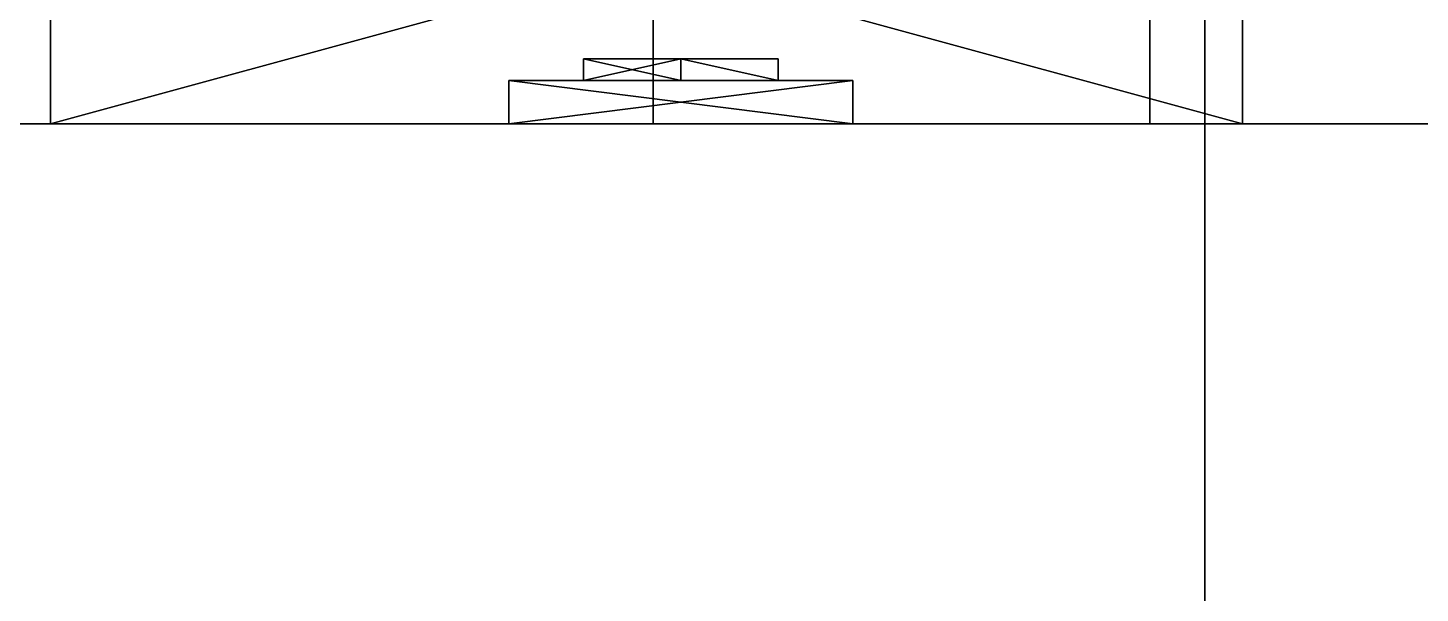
# Model space of a CAD drawing. Extents: x -469 to 3226, y 1395 to 4288.
# Drawn here: x 215.5 to 266, y 2224 to 2244.5 of the extents above; entities that cross this region are included whole.
import ezdxf

# ---------------------------------------------------------------- set-up
doc = ezdxf.new("R2010")
doc.units = 0
for name, color, linetype in [('LAYER0', 7, 'CONTINUOUS'), ('LAYER1', 7, 'CONTINUOUS'), ('LAYER101', 7, 'CONTINUOUS'), ('LAYER139', 253, 'CONTINUOUS'), ('LAYER142', 253, 'CONTINUOUS'), ('LAYER145', 253, 'CONTINUOUS'), ('LAYER148', 253, 'CONTINUOUS'), ('LAYER151', 253, 'CONTINUOUS'), ('LAYER338', 9, 'CONTINUOUS'), ('LAYER83', 9, 'CONTINUOUS'), ('LAYER85', 7, 'CONTINUOUS'), ('LAYER86', 9, 'CONTINUOUS'), ('LAYER92', 7, 'CONTINUOUS'), ('LAYER93', 7, 'CONTINUOUS'), ('LAYER94', 7, 'CONTINUOUS'), ('LAYER95', 7, 'CONTINUOUS'), ('LAYER96', 7, 'CONTINUOUS')]:
    doc.layers.add(name, color=color, linetype=linetype)

msp = doc.modelspace()

# ---------------------------------------------------------------- linework, layer by layer
at = {"layer": 'LAYER0', "invisible_edges": 1}
for points in [[(3116.174, 4288.024, -5), (-468.8259, 1395.024, -5), (-468.8259, 4288.024, -5), (3116.174, 4288.024, -5)], [(-468.8259, 1395.024, -5), (3116.174, 4288.024, -5), (3116.174, 1395.024, -5), (-468.8259, 1395.024, -5)], [(3116.174, 1395.024), (-468.8259, 4288.024), (-468.8259, 1395.024), (3116.174, 1395.024)], [(-468.8259, 4288.024), (3116.174, 1395.024), (3116.174, 4288.024), (-468.8259, 4288.024)]]:
    msp.add_3dface(points, dxfattribs=at)
at = {"layer": 'LAYER101', "invisible_edges": 1}
for points in [[(-303.8259, 2241.024, 2379), (276.1741, 3045.694, 2379), (-303.8259, 3045.694, 2379), (-303.8259, 2241.024, 2379)], [(276.1741, 3045.694, 2379), (-303.8259, 2241.024, 2379), (276.1741, 2241.024, 2379), (276.1741, 3045.694, 2379)], [(276.1741, 2241.024, 2361), (-303.8259, 3045.694, 2361), (276.1741, 3045.694, 2361), (276.1741, 2241.024, 2361)], [(-303.8259, 3045.694, 2361), (276.1741, 2241.024, 2361), (-303.8259, 2241.024, 2361), (-303.8259, 3045.694, 2361)], [(-303.8259, 2241.024, 2379), (276.1741, 2241.024, 2361), (276.1741, 2241.024, 2379), (-303.8259, 2241.024, 2379)], [(276.1741, 2241.024, 2361), (-303.8259, 2241.024, 2379), (-303.8259, 2241.024, 2361), (276.1741, 2241.024, 2361)]]:
    msp.add_3dface(points, dxfattribs=at)
at = {"layer": 'LAYER139'}
for points in [[(216.317, 2241.024, 177), (259.5378, 2252.804, 177), (259.5378, 2241.024, 177), (216.317, 2241.024, 177)], [(216.317, 2252.804, 177), (259.5378, 2252.804, 177), (216.317, 2241.024, 177), (216.317, 2252.804, 177)], [(216.317, 2241.024, 189), (216.317, 2252.804, 177), (216.317, 2241.024, 177), (216.317, 2241.024, 189)], [(216.317, 2252.804, 189), (216.317, 2252.804, 177), (216.317, 2241.024, 189), (216.317, 2252.804, 189)], [(259.5378, 2241.024, 189), (216.317, 2252.804, 189), (216.317, 2241.024, 189), (259.5378, 2241.024, 189)], [(259.5378, 2252.804, 189), (216.317, 2252.804, 189), (259.5378, 2241.024, 189), (259.5378, 2252.804, 189)], [(239.1741, 2242.595, 194.7574), (235.6478, 2243.38, 199), (239.1741, 2243.38, 194.7574), (239.1741, 2242.595, 194.7574)], [(235.6478, 2242.595, 199), (235.6478, 2243.38, 199), (239.1741, 2242.595, 194.7574), (235.6478, 2242.595, 199)], [(235.6478, 2242.595, 199), (239.1741, 2243.38, 203.2426), (235.6478, 2243.38, 199), (235.6478, 2242.595, 199)], [(239.1741, 2242.595, 203.2426), (239.1741, 2243.38, 203.2426), (235.6478, 2242.595, 199), (239.1741, 2242.595, 203.2426)], [(242.7005, 2243.38, 199), (235.6478, 2243.38, 199), (239.1741, 2243.38, 203.2426), (242.7005, 2243.38, 199)], [(239.1741, 2243.38, 194.7574), (235.6478, 2243.38, 199), (242.7005, 2243.38, 199), (239.1741, 2243.38, 194.7574)], [(239.1741, 2242.595, 162.7574), (235.6478, 2243.38, 167), (239.1741, 2243.38, 162.7574), (239.1741, 2242.595, 162.7574)], [(235.6478, 2242.595, 167), (235.6478, 2243.38, 167), (239.1741, 2242.595, 162.7574), (235.6478, 2242.595, 167)], [(235.6478, 2242.595, 167), (239.1741, 2243.38, 171.2426), (235.6478, 2243.38, 167), (235.6478, 2242.595, 167)], [(239.1741, 2242.595, 171.2426), (239.1741, 2243.38, 171.2426), (235.6478, 2242.595, 167), (239.1741, 2242.595, 171.2426)], [(242.7005, 2243.38, 167), (235.6478, 2243.38, 167), (239.1741, 2243.38, 171.2426), (242.7005, 2243.38, 167)], [(239.1741, 2243.38, 162.7574), (235.6478, 2243.38, 167), (242.7005, 2243.38, 167), (239.1741, 2243.38, 162.7574)], [(242.7005, 2242.595, 199), (239.1741, 2243.38, 194.7574), (242.7005, 2243.38, 199), (242.7005, 2242.595, 199)], [(239.1741, 2242.595, 194.7574), (239.1741, 2243.38, 194.7574), (242.7005, 2242.595, 199), (239.1741, 2242.595, 194.7574)], [(242.7005, 2242.595, 199), (239.1741, 2243.38, 203.2426), (239.1741, 2242.595, 203.2426), (242.7005, 2242.595, 199)], [(242.7005, 2243.38, 199), (239.1741, 2243.38, 203.2426), (242.7005, 2242.595, 199), (242.7005, 2243.38, 199)], [(242.7005, 2242.595, 167), (239.1741, 2243.38, 162.7574), (242.7005, 2243.38, 167), (242.7005, 2242.595, 167)], [(239.1741, 2242.595, 162.7574), (239.1741, 2243.38, 162.7574), (242.7005, 2242.595, 167), (239.1741, 2242.595, 162.7574)], [(242.7005, 2242.595, 167), (239.1741, 2243.38, 171.2426), (239.1741, 2242.595, 171.2426), (242.7005, 2242.595, 167)], [(242.7005, 2243.38, 167), (239.1741, 2243.38, 171.2426), (242.7005, 2242.595, 167), (242.7005, 2243.38, 167)], [(232.9403, 2241.024, 206), (245.4079, 2241.024, 206), (245.4079, 2242.595, 206), (232.9403, 2241.024, 206)], [(232.9403, 2242.595, 206), (232.9403, 2241.024, 206), (245.4079, 2242.595, 206), (232.9403, 2242.595, 206)], [(232.9403, 2241.024, 160), (232.9403, 2241.024, 206), (232.9403, 2242.595, 206), (232.9403, 2241.024, 160)], [(232.9403, 2242.595, 160), (232.9403, 2241.024, 160), (232.9403, 2242.595, 206), (232.9403, 2242.595, 160)], [(245.4079, 2241.024, 160), (232.9403, 2241.024, 160), (232.9403, 2242.595, 160), (245.4079, 2241.024, 160)], [(245.4079, 2242.595, 160), (245.4079, 2241.024, 160), (232.9403, 2242.595, 160), (245.4079, 2242.595, 160)], [(232.9403, 2242.595, 206), (245.4079, 2242.595, 206), (245.4079, 2242.595, 160), (232.9403, 2242.595, 206)], [(232.9403, 2242.595, 160), (232.9403, 2242.595, 206), (245.4079, 2242.595, 160), (232.9403, 2242.595, 160)], [(239.1741, 2242.595, 194.7574), (235.6478, 2242.595, 199), (239.1741, 2242.595, 203.2426), (239.1741, 2242.595, 194.7574)], [(239.1741, 2242.595, 162.7574), (235.6478, 2242.595, 167), (239.1741, 2242.595, 171.2426), (239.1741, 2242.595, 162.7574)], [(242.7005, 2242.595, 199), (239.1741, 2242.595, 194.7574), (239.1741, 2242.595, 203.2426), (242.7005, 2242.595, 199)], [(242.7005, 2242.595, 167), (239.1741, 2242.595, 162.7574), (239.1741, 2242.595, 171.2426), (242.7005, 2242.595, 167)], [(245.4079, 2242.595, 206), (245.4079, 2241.024, 206), (245.4079, 2241.024, 160), (245.4079, 2242.595, 206)], [(245.4079, 2242.595, 160), (245.4079, 2242.595, 206), (245.4079, 2241.024, 160), (245.4079, 2242.595, 160)]]:
    msp.add_3dface(points, dxfattribs=at)
at = {"layer": 'LAYER142'}
for points in [[(216.317, 2241.024, 700.5), (259.5378, 2252.804, 700.5), (259.5378, 2241.024, 700.5), (216.317, 2241.024, 700.5)], [(216.317, 2252.804, 700.5), (259.5378, 2252.804, 700.5), (216.317, 2241.024, 700.5), (216.317, 2252.804, 700.5)], [(216.317, 2241.024, 712.5), (216.317, 2252.804, 700.5), (216.317, 2241.024, 700.5), (216.317, 2241.024, 712.5)], [(216.317, 2252.804, 712.5), (216.317, 2252.804, 700.5), (216.317, 2241.024, 712.5), (216.317, 2252.804, 712.5)], [(259.5378, 2241.024, 712.5), (216.317, 2252.804, 712.5), (216.317, 2241.024, 712.5), (259.5378, 2241.024, 712.5)], [(259.5378, 2252.804, 712.5), (216.317, 2252.804, 712.5), (259.5378, 2241.024, 712.5), (259.5378, 2252.804, 712.5)], [(239.1741, 2242.595, 718.2574), (235.6478, 2243.38, 722.5), (239.1741, 2243.38, 718.2574), (239.1741, 2242.595, 718.2574)], [(235.6478, 2242.595, 722.5), (235.6478, 2243.38, 722.5), (239.1741, 2242.595, 718.2574), (235.6478, 2242.595, 722.5)], [(235.6478, 2242.595, 722.5), (239.1741, 2243.38, 726.7426), (235.6478, 2243.38, 722.5), (235.6478, 2242.595, 722.5)], [(239.1741, 2242.595, 726.7426), (239.1741, 2243.38, 726.7426), (235.6478, 2242.595, 722.5), (239.1741, 2242.595, 726.7426)], [(242.7005, 2243.38, 722.5), (235.6478, 2243.38, 722.5), (239.1741, 2243.38, 726.7426), (242.7005, 2243.38, 722.5)], [(239.1741, 2243.38, 718.2574), (235.6478, 2243.38, 722.5), (242.7005, 2243.38, 722.5), (239.1741, 2243.38, 718.2574)], [(239.1741, 2242.595, 686.2574), (235.6478, 2243.38, 690.5), (239.1741, 2243.38, 686.2574), (239.1741, 2242.595, 686.2574)], [(235.6478, 2242.595, 690.5), (235.6478, 2243.38, 690.5), (239.1741, 2242.595, 686.2574), (235.6478, 2242.595, 690.5)], [(235.6478, 2242.595, 690.5), (239.1741, 2243.38, 694.7426), (235.6478, 2243.38, 690.5), (235.6478, 2242.595, 690.5)], [(239.1741, 2242.595, 694.7426), (239.1741, 2243.38, 694.7426), (235.6478, 2242.595, 690.5), (239.1741, 2242.595, 694.7426)], [(242.7005, 2243.38, 690.5), (235.6478, 2243.38, 690.5), (239.1741, 2243.38, 694.7426), (242.7005, 2243.38, 690.5)], [(239.1741, 2243.38, 686.2574), (235.6478, 2243.38, 690.5), (242.7005, 2243.38, 690.5), (239.1741, 2243.38, 686.2574)], [(242.7005, 2242.595, 722.5), (239.1741, 2243.38, 718.2574), (242.7005, 2243.38, 722.5), (242.7005, 2242.595, 722.5)], [(239.1741, 2242.595, 718.2574), (239.1741, 2243.38, 718.2574), (242.7005, 2242.595, 722.5), (239.1741, 2242.595, 718.2574)], [(242.7005, 2242.595, 722.5), (239.1741, 2243.38, 726.7426), (239.1741, 2242.595, 726.7426), (242.7005, 2242.595, 722.5)], [(242.7005, 2243.38, 722.5), (239.1741, 2243.38, 726.7426), (242.7005, 2242.595, 722.5), (242.7005, 2243.38, 722.5)], [(242.7005, 2242.595, 690.5), (239.1741, 2243.38, 686.2574), (242.7005, 2243.38, 690.5), (242.7005, 2242.595, 690.5)], [(239.1741, 2242.595, 686.2574), (239.1741, 2243.38, 686.2574), (242.7005, 2242.595, 690.5), (239.1741, 2242.595, 686.2574)], [(242.7005, 2242.595, 690.5), (239.1741, 2243.38, 694.7426), (239.1741, 2242.595, 694.7426), (242.7005, 2242.595, 690.5)], [(242.7005, 2243.38, 690.5), (239.1741, 2243.38, 694.7426), (242.7005, 2242.595, 690.5), (242.7005, 2243.38, 690.5)], [(232.9403, 2241.024, 729.5), (245.4079, 2241.024, 729.5), (245.4079, 2242.595, 729.5), (232.9403, 2241.024, 729.5)], [(232.9403, 2242.595, 729.5), (232.9403, 2241.024, 729.5), (245.4079, 2242.595, 729.5), (232.9403, 2242.595, 729.5)], [(232.9403, 2241.024, 683.5), (232.9403, 2241.024, 729.5), (232.9403, 2242.595, 729.5), (232.9403, 2241.024, 683.5)], [(232.9403, 2242.595, 683.5), (232.9403, 2241.024, 683.5), (232.9403, 2242.595, 729.5), (232.9403, 2242.595, 683.5)], [(245.4079, 2241.024, 683.5), (232.9403, 2241.024, 683.5), (232.9403, 2242.595, 683.5), (245.4079, 2241.024, 683.5)], [(245.4079, 2242.595, 683.5), (245.4079, 2241.024, 683.5), (232.9403, 2242.595, 683.5), (245.4079, 2242.595, 683.5)], [(232.9403, 2242.595, 729.5), (245.4079, 2242.595, 729.5), (245.4079, 2242.595, 683.5), (232.9403, 2242.595, 729.5)], [(232.9403, 2242.595, 683.5), (232.9403, 2242.595, 729.5), (245.4079, 2242.595, 683.5), (232.9403, 2242.595, 683.5)], [(239.1741, 2242.595, 718.2574), (235.6478, 2242.595, 722.5), (239.1741, 2242.595, 726.7426), (239.1741, 2242.595, 718.2574)], [(239.1741, 2242.595, 686.2574), (235.6478, 2242.595, 690.5), (239.1741, 2242.595, 694.7426), (239.1741, 2242.595, 686.2574)], [(242.7005, 2242.595, 722.5), (239.1741, 2242.595, 718.2574), (239.1741, 2242.595, 726.7426), (242.7005, 2242.595, 722.5)], [(242.7005, 2242.595, 690.5), (239.1741, 2242.595, 686.2574), (239.1741, 2242.595, 694.7426), (242.7005, 2242.595, 690.5)], [(245.4079, 2242.595, 729.5), (245.4079, 2241.024, 729.5), (245.4079, 2241.024, 683.5), (245.4079, 2242.595, 729.5)], [(245.4079, 2242.595, 683.5), (245.4079, 2242.595, 729.5), (245.4079, 2241.024, 683.5), (245.4079, 2242.595, 683.5)]]:
    msp.add_3dface(points, dxfattribs=at)
at = {"layer": 'LAYER145'}
for points in [[(216.317, 2241.024, 1224), (259.5378, 2252.804, 1224), (259.5378, 2241.024, 1224), (216.317, 2241.024, 1224)], [(216.317, 2252.804, 1224), (259.5378, 2252.804, 1224), (216.317, 2241.024, 1224), (216.317, 2252.804, 1224)], [(216.317, 2241.024, 1236), (216.317, 2252.804, 1224), (216.317, 2241.024, 1224), (216.317, 2241.024, 1236)], [(216.317, 2252.804, 1236), (216.317, 2252.804, 1224), (216.317, 2241.024, 1236), (216.317, 2252.804, 1236)], [(259.5378, 2241.024, 1236), (216.317, 2252.804, 1236), (216.317, 2241.024, 1236), (259.5378, 2241.024, 1236)], [(259.5378, 2252.804, 1236), (216.317, 2252.804, 1236), (259.5378, 2241.024, 1236), (259.5378, 2252.804, 1236)], [(239.1741, 2242.595, 1241.757), (235.6478, 2243.38, 1246), (239.1741, 2243.38, 1241.757), (239.1741, 2242.595, 1241.757)], [(235.6478, 2242.595, 1246), (235.6478, 2243.38, 1246), (239.1741, 2242.595, 1241.757), (235.6478, 2242.595, 1246)], [(235.6478, 2242.595, 1246), (239.1741, 2243.38, 1250.243), (235.6478, 2243.38, 1246), (235.6478, 2242.595, 1246)], [(239.1741, 2242.595, 1250.243), (239.1741, 2243.38, 1250.243), (235.6478, 2242.595, 1246), (239.1741, 2242.595, 1250.243)], [(242.7005, 2243.38, 1246), (235.6478, 2243.38, 1246), (239.1741, 2243.38, 1250.243), (242.7005, 2243.38, 1246)], [(239.1741, 2243.38, 1241.757), (235.6478, 2243.38, 1246), (242.7005, 2243.38, 1246), (239.1741, 2243.38, 1241.757)], [(239.1741, 2242.595, 1209.757), (235.6478, 2243.38, 1214), (239.1741, 2243.38, 1209.757), (239.1741, 2242.595, 1209.757)], [(235.6478, 2242.595, 1214), (235.6478, 2243.38, 1214), (239.1741, 2242.595, 1209.757), (235.6478, 2242.595, 1214)], [(235.6478, 2242.595, 1214), (239.1741, 2243.38, 1218.243), (235.6478, 2243.38, 1214), (235.6478, 2242.595, 1214)], [(239.1741, 2242.595, 1218.243), (239.1741, 2243.38, 1218.243), (235.6478, 2242.595, 1214), (239.1741, 2242.595, 1218.243)], [(242.7005, 2243.38, 1214), (235.6478, 2243.38, 1214), (239.1741, 2243.38, 1218.243), (242.7005, 2243.38, 1214)], [(239.1741, 2243.38, 1209.757), (235.6478, 2243.38, 1214), (242.7005, 2243.38, 1214), (239.1741, 2243.38, 1209.757)], [(242.7005, 2242.595, 1246), (239.1741, 2243.38, 1241.757), (242.7005, 2243.38, 1246), (242.7005, 2242.595, 1246)], [(239.1741, 2242.595, 1241.757), (239.1741, 2243.38, 1241.757), (242.7005, 2242.595, 1246), (239.1741, 2242.595, 1241.757)], [(242.7005, 2242.595, 1246), (239.1741, 2243.38, 1250.243), (239.1741, 2242.595, 1250.243), (242.7005, 2242.595, 1246)], [(242.7005, 2243.38, 1246), (239.1741, 2243.38, 1250.243), (242.7005, 2242.595, 1246), (242.7005, 2243.38, 1246)], [(242.7005, 2242.595, 1214), (239.1741, 2243.38, 1209.757), (242.7005, 2243.38, 1214), (242.7005, 2242.595, 1214)], [(239.1741, 2242.595, 1209.757), (239.1741, 2243.38, 1209.757), (242.7005, 2242.595, 1214), (239.1741, 2242.595, 1209.757)], [(242.7005, 2242.595, 1214), (239.1741, 2243.38, 1218.243), (239.1741, 2242.595, 1218.243), (242.7005, 2242.595, 1214)], [(242.7005, 2243.38, 1214), (239.1741, 2243.38, 1218.243), (242.7005, 2242.595, 1214), (242.7005, 2243.38, 1214)], [(232.9403, 2241.024, 1253), (245.4079, 2241.024, 1253), (245.4079, 2242.595, 1253), (232.9403, 2241.024, 1253)], [(232.9403, 2242.595, 1253), (232.9403, 2241.024, 1253), (245.4079, 2242.595, 1253), (232.9403, 2242.595, 1253)], [(232.9403, 2241.024, 1207), (232.9403, 2241.024, 1253), (232.9403, 2242.595, 1253), (232.9403, 2241.024, 1207)], [(232.9403, 2242.595, 1207), (232.9403, 2241.024, 1207), (232.9403, 2242.595, 1253), (232.9403, 2242.595, 1207)], [(245.4079, 2241.024, 1207), (232.9403, 2241.024, 1207), (232.9403, 2242.595, 1207), (245.4079, 2241.024, 1207)], [(245.4079, 2242.595, 1207), (245.4079, 2241.024, 1207), (232.9403, 2242.595, 1207), (245.4079, 2242.595, 1207)], [(232.9403, 2242.595, 1253), (245.4079, 2242.595, 1253), (245.4079, 2242.595, 1207), (232.9403, 2242.595, 1253)], [(232.9403, 2242.595, 1207), (232.9403, 2242.595, 1253), (245.4079, 2242.595, 1207), (232.9403, 2242.595, 1207)], [(239.1741, 2242.595, 1241.757), (235.6478, 2242.595, 1246), (239.1741, 2242.595, 1250.243), (239.1741, 2242.595, 1241.757)], [(239.1741, 2242.595, 1209.757), (235.6478, 2242.595, 1214), (239.1741, 2242.595, 1218.243), (239.1741, 2242.595, 1209.757)], [(242.7005, 2242.595, 1246), (239.1741, 2242.595, 1241.757), (239.1741, 2242.595, 1250.243), (242.7005, 2242.595, 1246)], [(242.7005, 2242.595, 1214), (239.1741, 2242.595, 1209.757), (239.1741, 2242.595, 1218.243), (242.7005, 2242.595, 1214)], [(245.4079, 2242.595, 1253), (245.4079, 2241.024, 1253), (245.4079, 2241.024, 1207), (245.4079, 2242.595, 1253)], [(245.4079, 2242.595, 1207), (245.4079, 2242.595, 1253), (245.4079, 2241.024, 1207), (245.4079, 2242.595, 1207)]]:
    msp.add_3dface(points, dxfattribs=at)
at = {"layer": 'LAYER148'}
for points in [[(216.317, 2241.024, 1747.5), (259.5378, 2252.804, 1747.5), (259.5378, 2241.024, 1747.5), (216.317, 2241.024, 1747.5)], [(216.317, 2252.804, 1747.5), (259.5378, 2252.804, 1747.5), (216.317, 2241.024, 1747.5), (216.317, 2252.804, 1747.5)], [(216.317, 2241.024, 1759.5), (216.317, 2252.804, 1747.5), (216.317, 2241.024, 1747.5), (216.317, 2241.024, 1759.5)], [(216.317, 2252.804, 1759.5), (216.317, 2252.804, 1747.5), (216.317, 2241.024, 1759.5), (216.317, 2252.804, 1759.5)], [(259.5378, 2241.024, 1759.5), (216.317, 2252.804, 1759.5), (216.317, 2241.024, 1759.5), (259.5378, 2241.024, 1759.5)], [(259.5378, 2252.804, 1759.5), (216.317, 2252.804, 1759.5), (259.5378, 2241.024, 1759.5), (259.5378, 2252.804, 1759.5)], [(239.1741, 2242.595, 1765.257), (235.6478, 2243.38, 1769.5), (239.1741, 2243.38, 1765.257), (239.1741, 2242.595, 1765.257)], [(235.6478, 2242.595, 1769.5), (235.6478, 2243.38, 1769.5), (239.1741, 2242.595, 1765.257), (235.6478, 2242.595, 1769.5)], [(235.6478, 2242.595, 1769.5), (239.1741, 2243.38, 1773.743), (235.6478, 2243.38, 1769.5), (235.6478, 2242.595, 1769.5)], [(239.1741, 2242.595, 1773.743), (239.1741, 2243.38, 1773.743), (235.6478, 2242.595, 1769.5), (239.1741, 2242.595, 1773.743)], [(242.7005, 2243.38, 1769.5), (235.6478, 2243.38, 1769.5), (239.1741, 2243.38, 1773.743), (242.7005, 2243.38, 1769.5)], [(239.1741, 2243.38, 1765.257), (235.6478, 2243.38, 1769.5), (242.7005, 2243.38, 1769.5), (239.1741, 2243.38, 1765.257)], [(239.1741, 2242.595, 1733.257), (235.6478, 2243.38, 1737.5), (239.1741, 2243.38, 1733.257), (239.1741, 2242.595, 1733.257)], [(235.6478, 2242.595, 1737.5), (235.6478, 2243.38, 1737.5), (239.1741, 2242.595, 1733.257), (235.6478, 2242.595, 1737.5)], [(235.6478, 2242.595, 1737.5), (239.1741, 2243.38, 1741.743), (235.6478, 2243.38, 1737.5), (235.6478, 2242.595, 1737.5)], [(239.1741, 2242.595, 1741.743), (239.1741, 2243.38, 1741.743), (235.6478, 2242.595, 1737.5), (239.1741, 2242.595, 1741.743)], [(242.7005, 2243.38, 1737.5), (235.6478, 2243.38, 1737.5), (239.1741, 2243.38, 1741.743), (242.7005, 2243.38, 1737.5)], [(239.1741, 2243.38, 1733.257), (235.6478, 2243.38, 1737.5), (242.7005, 2243.38, 1737.5), (239.1741, 2243.38, 1733.257)], [(242.7005, 2242.595, 1769.5), (239.1741, 2243.38, 1765.257), (242.7005, 2243.38, 1769.5), (242.7005, 2242.595, 1769.5)], [(239.1741, 2242.595, 1765.257), (239.1741, 2243.38, 1765.257), (242.7005, 2242.595, 1769.5), (239.1741, 2242.595, 1765.257)], [(242.7005, 2242.595, 1769.5), (239.1741, 2243.38, 1773.743), (239.1741, 2242.595, 1773.743), (242.7005, 2242.595, 1769.5)], [(242.7005, 2243.38, 1769.5), (239.1741, 2243.38, 1773.743), (242.7005, 2242.595, 1769.5), (242.7005, 2243.38, 1769.5)], [(242.7005, 2242.595, 1737.5), (239.1741, 2243.38, 1733.257), (242.7005, 2243.38, 1737.5), (242.7005, 2242.595, 1737.5)], [(239.1741, 2242.595, 1733.257), (239.1741, 2243.38, 1733.257), (242.7005, 2242.595, 1737.5), (239.1741, 2242.595, 1733.257)], [(242.7005, 2242.595, 1737.5), (239.1741, 2243.38, 1741.743), (239.1741, 2242.595, 1741.743), (242.7005, 2242.595, 1737.5)], [(242.7005, 2243.38, 1737.5), (239.1741, 2243.38, 1741.743), (242.7005, 2242.595, 1737.5), (242.7005, 2243.38, 1737.5)], [(232.9403, 2241.024, 1776.5), (245.4079, 2241.024, 1776.5), (245.4079, 2242.595, 1776.5), (232.9403, 2241.024, 1776.5)], [(232.9403, 2242.595, 1776.5), (232.9403, 2241.024, 1776.5), (245.4079, 2242.595, 1776.5), (232.9403, 2242.595, 1776.5)], [(232.9403, 2241.024, 1730.5), (232.9403, 2241.024, 1776.5), (232.9403, 2242.595, 1776.5), (232.9403, 2241.024, 1730.5)], [(232.9403, 2242.595, 1730.5), (232.9403, 2241.024, 1730.5), (232.9403, 2242.595, 1776.5), (232.9403, 2242.595, 1730.5)], [(245.4079, 2241.024, 1730.5), (232.9403, 2241.024, 1730.5), (232.9403, 2242.595, 1730.5), (245.4079, 2241.024, 1730.5)], [(245.4079, 2242.595, 1730.5), (245.4079, 2241.024, 1730.5), (232.9403, 2242.595, 1730.5), (245.4079, 2242.595, 1730.5)], [(232.9403, 2242.595, 1776.5), (245.4079, 2242.595, 1776.5), (245.4079, 2242.595, 1730.5), (232.9403, 2242.595, 1776.5)], [(232.9403, 2242.595, 1730.5), (232.9403, 2242.595, 1776.5), (245.4079, 2242.595, 1730.5), (232.9403, 2242.595, 1730.5)], [(239.1741, 2242.595, 1765.257), (235.6478, 2242.595, 1769.5), (239.1741, 2242.595, 1773.743), (239.1741, 2242.595, 1765.257)], [(239.1741, 2242.595, 1733.257), (235.6478, 2242.595, 1737.5), (239.1741, 2242.595, 1741.743), (239.1741, 2242.595, 1733.257)], [(242.7005, 2242.595, 1769.5), (239.1741, 2242.595, 1765.257), (239.1741, 2242.595, 1773.743), (242.7005, 2242.595, 1769.5)], [(242.7005, 2242.595, 1737.5), (239.1741, 2242.595, 1733.257), (239.1741, 2242.595, 1741.743), (242.7005, 2242.595, 1737.5)], [(245.4079, 2242.595, 1776.5), (245.4079, 2241.024, 1776.5), (245.4079, 2241.024, 1730.5), (245.4079, 2242.595, 1776.5)], [(245.4079, 2242.595, 1730.5), (245.4079, 2242.595, 1776.5), (245.4079, 2241.024, 1730.5), (245.4079, 2242.595, 1730.5)]]:
    msp.add_3dface(points, dxfattribs=at)
at = {"layer": 'LAYER151'}
for points in [[(216.317, 2241.024, 2271), (259.5378, 2252.804, 2271), (259.5378, 2241.024, 2271), (216.317, 2241.024, 2271)], [(216.317, 2252.804, 2271), (259.5378, 2252.804, 2271), (216.317, 2241.024, 2271), (216.317, 2252.804, 2271)], [(216.317, 2241.024, 2283), (216.317, 2252.804, 2271), (216.317, 2241.024, 2271), (216.317, 2241.024, 2283)], [(216.317, 2252.804, 2283), (216.317, 2252.804, 2271), (216.317, 2241.024, 2283), (216.317, 2252.804, 2283)], [(259.5378, 2241.024, 2283), (216.317, 2252.804, 2283), (216.317, 2241.024, 2283), (259.5378, 2241.024, 2283)], [(259.5378, 2252.804, 2283), (216.317, 2252.804, 2283), (259.5378, 2241.024, 2283), (259.5378, 2252.804, 2283)], [(239.1741, 2242.595, 2288.757), (235.6478, 2243.38, 2293), (239.1741, 2243.38, 2288.757), (239.1741, 2242.595, 2288.757)], [(235.6478, 2242.595, 2293), (235.6478, 2243.38, 2293), (239.1741, 2242.595, 2288.757), (235.6478, 2242.595, 2293)], [(235.6478, 2242.595, 2293), (239.1741, 2243.38, 2297.243), (235.6478, 2243.38, 2293), (235.6478, 2242.595, 2293)], [(239.1741, 2242.595, 2297.243), (239.1741, 2243.38, 2297.243), (235.6478, 2242.595, 2293), (239.1741, 2242.595, 2297.243)], [(242.7005, 2243.38, 2293), (235.6478, 2243.38, 2293), (239.1741, 2243.38, 2297.243), (242.7005, 2243.38, 2293)], [(239.1741, 2243.38, 2288.757), (235.6478, 2243.38, 2293), (242.7005, 2243.38, 2293), (239.1741, 2243.38, 2288.757)], [(239.1741, 2242.595, 2256.757), (235.6478, 2243.38, 2261), (239.1741, 2243.38, 2256.757), (239.1741, 2242.595, 2256.757)], [(235.6478, 2242.595, 2261), (235.6478, 2243.38, 2261), (239.1741, 2242.595, 2256.757), (235.6478, 2242.595, 2261)], [(235.6478, 2242.595, 2261), (239.1741, 2243.38, 2265.243), (235.6478, 2243.38, 2261), (235.6478, 2242.595, 2261)], [(239.1741, 2242.595, 2265.243), (239.1741, 2243.38, 2265.243), (235.6478, 2242.595, 2261), (239.1741, 2242.595, 2265.243)], [(242.7005, 2243.38, 2261), (235.6478, 2243.38, 2261), (239.1741, 2243.38, 2265.243), (242.7005, 2243.38, 2261)], [(239.1741, 2243.38, 2256.757), (235.6478, 2243.38, 2261), (242.7005, 2243.38, 2261), (239.1741, 2243.38, 2256.757)], [(242.7005, 2242.595, 2293), (239.1741, 2243.38, 2288.757), (242.7005, 2243.38, 2293), (242.7005, 2242.595, 2293)], [(239.1741, 2242.595, 2288.757), (239.1741, 2243.38, 2288.757), (242.7005, 2242.595, 2293), (239.1741, 2242.595, 2288.757)], [(242.7005, 2242.595, 2293), (239.1741, 2243.38, 2297.243), (239.1741, 2242.595, 2297.243), (242.7005, 2242.595, 2293)], [(242.7005, 2243.38, 2293), (239.1741, 2243.38, 2297.243), (242.7005, 2242.595, 2293), (242.7005, 2243.38, 2293)], [(242.7005, 2242.595, 2261), (239.1741, 2243.38, 2256.757), (242.7005, 2243.38, 2261), (242.7005, 2242.595, 2261)], [(239.1741, 2242.595, 2256.757), (239.1741, 2243.38, 2256.757), (242.7005, 2242.595, 2261), (239.1741, 2242.595, 2256.757)], [(242.7005, 2242.595, 2261), (239.1741, 2243.38, 2265.243), (239.1741, 2242.595, 2265.243), (242.7005, 2242.595, 2261)], [(242.7005, 2243.38, 2261), (239.1741, 2243.38, 2265.243), (242.7005, 2242.595, 2261), (242.7005, 2243.38, 2261)], [(232.9403, 2241.024, 2300), (245.4079, 2241.024, 2300), (245.4079, 2242.595, 2300), (232.9403, 2241.024, 2300)], [(232.9403, 2242.595, 2300), (232.9403, 2241.024, 2300), (245.4079, 2242.595, 2300), (232.9403, 2242.595, 2300)], [(232.9403, 2241.024, 2254), (232.9403, 2241.024, 2300), (232.9403, 2242.595, 2300), (232.9403, 2241.024, 2254)], [(232.9403, 2242.595, 2254), (232.9403, 2241.024, 2254), (232.9403, 2242.595, 2300), (232.9403, 2242.595, 2254)], [(245.4079, 2241.024, 2254), (232.9403, 2241.024, 2254), (232.9403, 2242.595, 2254), (245.4079, 2241.024, 2254)], [(245.4079, 2242.595, 2254), (245.4079, 2241.024, 2254), (232.9403, 2242.595, 2254), (245.4079, 2242.595, 2254)], [(232.9403, 2242.595, 2300), (245.4079, 2242.595, 2300), (245.4079, 2242.595, 2254), (232.9403, 2242.595, 2300)], [(232.9403, 2242.595, 2254), (232.9403, 2242.595, 2300), (245.4079, 2242.595, 2254), (232.9403, 2242.595, 2254)], [(239.1741, 2242.595, 2288.757), (235.6478, 2242.595, 2293), (239.1741, 2242.595, 2297.243), (239.1741, 2242.595, 2288.757)], [(239.1741, 2242.595, 2256.757), (235.6478, 2242.595, 2261), (239.1741, 2242.595, 2265.243), (239.1741, 2242.595, 2256.757)], [(242.7005, 2242.595, 2293), (239.1741, 2242.595, 2288.757), (239.1741, 2242.595, 2297.243), (242.7005, 2242.595, 2293)], [(242.7005, 2242.595, 2261), (239.1741, 2242.595, 2256.757), (239.1741, 2242.595, 2265.243), (242.7005, 2242.595, 2261)], [(245.4079, 2242.595, 2300), (245.4079, 2241.024, 2300), (245.4079, 2241.024, 2254), (245.4079, 2242.595, 2300)], [(245.4079, 2242.595, 2254), (245.4079, 2242.595, 2300), (245.4079, 2241.024, 2254), (245.4079, 2242.595, 2254)]]:
    msp.add_3dface(points, dxfattribs=at)
at = {"layer": 'LAYER338', "invisible_edges": 1}
for points in [[(258.1741, 3600.524, 2440), (258.1741, 2082.524, 2380), (258.1741, 2082.524, 2440), (258.1741, 3600.524, 2440)], [(258.1741, 2082.524, 2380), (258.1741, 3600.524, 2440), (258.1741, 3600.524, 2380), (258.1741, 2082.524, 2380)], [(276.1741, 3600.524, 2380), (258.1741, 2082.524, 2380), (258.1741, 3600.524, 2380), (276.1741, 3600.524, 2380)], [(258.1741, 2082.524, 2380), (276.1741, 3600.524, 2380), (276.1741, 2082.524, 2380), (258.1741, 2082.524, 2380)], [(276.1741, 2082.524, 2440), (258.1741, 3600.524, 2440), (258.1741, 2082.524, 2440), (276.1741, 2082.524, 2440)], [(258.1741, 3600.524, 2440), (276.1741, 2082.524, 2440), (276.1741, 3600.524, 2440), (258.1741, 3600.524, 2440)]]:
    msp.add_3dface(points, dxfattribs=at)
at = {"layer": 'LAYER83', "invisible_edges": 1}
for points in [[(-303.8259, 2241.024, 2380), (276.1741, 2241.024), (-303.8259, 2241.024), (-303.8259, 2241.024, 2380)], [(276.1741, 2241.024), (-303.8259, 2241.024, 2380), (276.1741, 2241.024, 2380), (276.1741, 2241.024)], [(-303.8259, 2223.024), (276.1741, 2241.024), (276.1741, 2223.024), (-303.8259, 2223.024)], [(276.1741, 2241.024), (-303.8259, 2223.024), (-303.8259, 2241.024), (276.1741, 2241.024)], [(-303.8259, 2241.024, 2380), (276.1741, 2223.024, 2380), (276.1741, 2241.024, 2380), (-303.8259, 2241.024, 2380)], [(276.1741, 2223.024, 2380), (-303.8259, 2241.024, 2380), (-303.8259, 2223.024, 2380), (276.1741, 2223.024, 2380)]]:
    msp.add_3dface(points, dxfattribs=at)
at = {"layer": 'LAYER85', "invisible_edges": 1}
for points in [[(-303.8259, 3045.694, 80), (276.1741, 2241.024, 80), (-303.8259, 2241.024, 80), (-303.8259, 3045.694, 80)], [(276.1741, 2241.024, 80), (-303.8259, 3045.694, 80), (276.1741, 3045.694, 80), (276.1741, 2241.024, 80)], [(276.1741, 3045.694, 98), (-303.8259, 2241.024, 98), (276.1741, 2241.024, 98), (276.1741, 3045.694, 98)], [(-303.8259, 2241.024, 98), (276.1741, 3045.694, 98), (-303.8259, 3045.694, 98), (-303.8259, 2241.024, 98)], [(-303.8259, 2241.024, 98), (276.1741, 2241.024, 80), (276.1741, 2241.024, 98), (-303.8259, 2241.024, 98)], [(276.1741, 2241.024, 80), (-303.8259, 2241.024, 98), (-303.8259, 2241.024, 80), (276.1741, 2241.024, 80)]]:
    msp.add_3dface(points, dxfattribs=at)
at = {"layer": 'LAYER86', "invisible_edges": 1}
for points in [[(238.1741, 3045.694, 80), (238.1741, 2241.024), (238.1741, 2241.024, 80), (238.1741, 3045.694, 80)], [(238.1741, 2241.024), (238.1741, 3045.694, 80), (238.1741, 3045.694), (238.1741, 2241.024)], [(256.1741, 3045.694), (238.1741, 2241.024), (238.1741, 3045.694), (256.1741, 3045.694)], [(238.1741, 2241.024), (256.1741, 3045.694), (256.1741, 2241.024), (238.1741, 2241.024)], [(256.1741, 2241.024, 80), (238.1741, 3045.694, 80), (238.1741, 2241.024, 80), (256.1741, 2241.024, 80)], [(238.1741, 3045.694, 80), (256.1741, 2241.024, 80), (256.1741, 3045.694, 80), (238.1741, 3045.694, 80)], [(256.1741, 3045.694), (256.1741, 2241.024, 80), (256.1741, 2241.024), (256.1741, 3045.694)], [(256.1741, 2241.024, 80), (256.1741, 3045.694), (256.1741, 3045.694, 80), (256.1741, 2241.024, 80)], [(256.1741, 2241.024, 80), (238.1741, 2241.024), (256.1741, 2241.024), (256.1741, 2241.024, 80)], [(238.1741, 2241.024), (256.1741, 2241.024, 80), (238.1741, 2241.024, 80), (238.1741, 2241.024)]]:
    msp.add_3dface(points, dxfattribs=at)
at = {"layer": 'LAYER92', "invisible_edges": 1}
for points in [[(-279.2259, 2241.024, 2034), (276.1741, 3045.694, 2034), (-279.2259, 3045.694, 2034), (-279.2259, 2241.024, 2034)], [(276.1741, 3045.694, 2034), (-279.2259, 2241.024, 2034), (276.1741, 2241.024, 2034), (276.1741, 3045.694, 2034)], [(276.1741, 2241.024, 2016), (-279.2259, 3045.694, 2016), (276.1741, 3045.694, 2016), (276.1741, 2241.024, 2016)], [(-279.2259, 3045.694, 2016), (276.1741, 2241.024, 2016), (-279.2259, 2241.024, 2016), (-279.2259, 3045.694, 2016)], [(-279.2259, 2241.024, 2034), (276.1741, 2241.024, 2016), (276.1741, 2241.024, 2034), (-279.2259, 2241.024, 2034)], [(276.1741, 2241.024, 2016), (-279.2259, 2241.024, 2034), (-279.2259, 2241.024, 2016), (276.1741, 2241.024, 2016)]]:
    msp.add_3dface(points, dxfattribs=at)
at = {"layer": 'LAYER93', "invisible_edges": 1}
for points in [[(-279.2259, 2241.024, 485.2), (276.1741, 3045.694, 485.2), (-279.2259, 3045.694, 485.2), (-279.2259, 2241.024, 485.2)], [(276.1741, 3045.694, 485.2), (-279.2259, 2241.024, 485.2), (276.1741, 2241.024, 485.2), (276.1741, 3045.694, 485.2)], [(276.1741, 2241.024, 467.2), (-279.2259, 3045.694, 467.2), (276.1741, 3045.694, 467.2), (276.1741, 2241.024, 467.2)], [(-279.2259, 3045.694, 467.2), (276.1741, 2241.024, 467.2), (-279.2259, 2241.024, 467.2), (-279.2259, 3045.694, 467.2)], [(-279.2259, 2241.024, 485.2), (276.1741, 2241.024, 467.2), (276.1741, 2241.024, 485.2), (-279.2259, 2241.024, 485.2)], [(276.1741, 2241.024, 467.2), (-279.2259, 2241.024, 485.2), (-279.2259, 2241.024, 467.2), (276.1741, 2241.024, 467.2)]]:
    msp.add_3dface(points, dxfattribs=at)
at = {"layer": 'LAYER94', "invisible_edges": 1}
for points in [[(-279.2259, 2241.024, 872.4), (276.1741, 3045.694, 872.4), (-279.2259, 3045.694, 872.4), (-279.2259, 2241.024, 872.4)], [(276.1741, 3045.694, 872.4), (-279.2259, 2241.024, 872.4), (276.1741, 2241.024, 872.4), (276.1741, 3045.694, 872.4)], [(276.1741, 2241.024, 854.4), (-279.2259, 3045.694, 854.4), (276.1741, 3045.694, 854.4), (276.1741, 2241.024, 854.4)], [(-279.2259, 3045.694, 854.4), (276.1741, 2241.024, 854.4), (-279.2259, 2241.024, 854.4), (-279.2259, 3045.694, 854.4)], [(-279.2259, 2241.024, 872.4), (276.1741, 2241.024, 854.4), (276.1741, 2241.024, 872.4), (-279.2259, 2241.024, 872.4)], [(276.1741, 2241.024, 854.4), (-279.2259, 2241.024, 872.4), (-279.2259, 2241.024, 854.4), (276.1741, 2241.024, 854.4)]]:
    msp.add_3dface(points, dxfattribs=at)
at = {"layer": 'LAYER95', "invisible_edges": 1}
for points in [[(-279.2259, 2241.024, 1259.6), (276.1741, 3045.694, 1259.6), (-279.2259, 3045.694, 1259.6), (-279.2259, 2241.024, 1259.6)], [(276.1741, 3045.694, 1259.6), (-279.2259, 2241.024, 1259.6), (276.1741, 2241.024, 1259.6), (276.1741, 3045.694, 1259.6)], [(276.1741, 2241.024, 1241.6), (-279.2259, 3045.694, 1241.6), (276.1741, 3045.694, 1241.6), (276.1741, 2241.024, 1241.6)], [(-279.2259, 3045.694, 1241.6), (276.1741, 2241.024, 1241.6), (-279.2259, 2241.024, 1241.6), (-279.2259, 3045.694, 1241.6)], [(-279.2259, 2241.024, 1259.6), (276.1741, 2241.024, 1241.6), (276.1741, 2241.024, 1259.6), (-279.2259, 2241.024, 1259.6)], [(276.1741, 2241.024, 1241.6), (-279.2259, 2241.024, 1259.6), (-279.2259, 2241.024, 1241.6), (276.1741, 2241.024, 1241.6)]]:
    msp.add_3dface(points, dxfattribs=at)
at = {"layer": 'LAYER96', "invisible_edges": 1}
for points in [[(-279.2259, 2241.024, 1646.8), (276.1741, 3045.694, 1646.8), (-279.2259, 3045.694, 1646.8), (-279.2259, 2241.024, 1646.8)], [(276.1741, 3045.694, 1646.8), (-279.2259, 2241.024, 1646.8), (276.1741, 2241.024, 1646.8), (276.1741, 3045.694, 1646.8)], [(276.1741, 2241.024, 1628.8), (-279.2259, 3045.694, 1628.8), (276.1741, 3045.694, 1628.8), (276.1741, 2241.024, 1628.8)], [(-279.2259, 3045.694, 1628.8), (276.1741, 2241.024, 1628.8), (-279.2259, 2241.024, 1628.8), (-279.2259, 3045.694, 1628.8)], [(-279.2259, 2241.024, 1646.8), (276.1741, 2241.024, 1628.8), (276.1741, 2241.024, 1646.8), (-279.2259, 2241.024, 1646.8)], [(276.1741, 2241.024, 1628.8), (-279.2259, 2241.024, 1646.8), (-279.2259, 2241.024, 1628.8), (276.1741, 2241.024, 1628.8)]]:
    msp.add_3dface(points, dxfattribs=at)

# ---------------------------------------------------------------- meshes
at = {"layer": 'LAYER1'}
mesh = msp.add_polymesh((5, 2), dxfattribs=at)
for k, corner in enumerate([(2966.174, 1545.024, 2430), (2966.174, 4138.024, 2430), (-318.8259, 1545.024, 2430), (2966.174, 1545.024, 2430), (-318.8259, 4138.024, 2430), (-318.8259, 1545.024, 2430), (2966.174, 4138.024, 2430), (-318.8259, 4138.024, 2430), (3116.174, 4288.024, 2430), (-468.8259, 4288.024, 2430)]):
    mesh.set_mesh_vertex(divmod(k, 2), corner)

doc.saveas('drawing.dxf')
